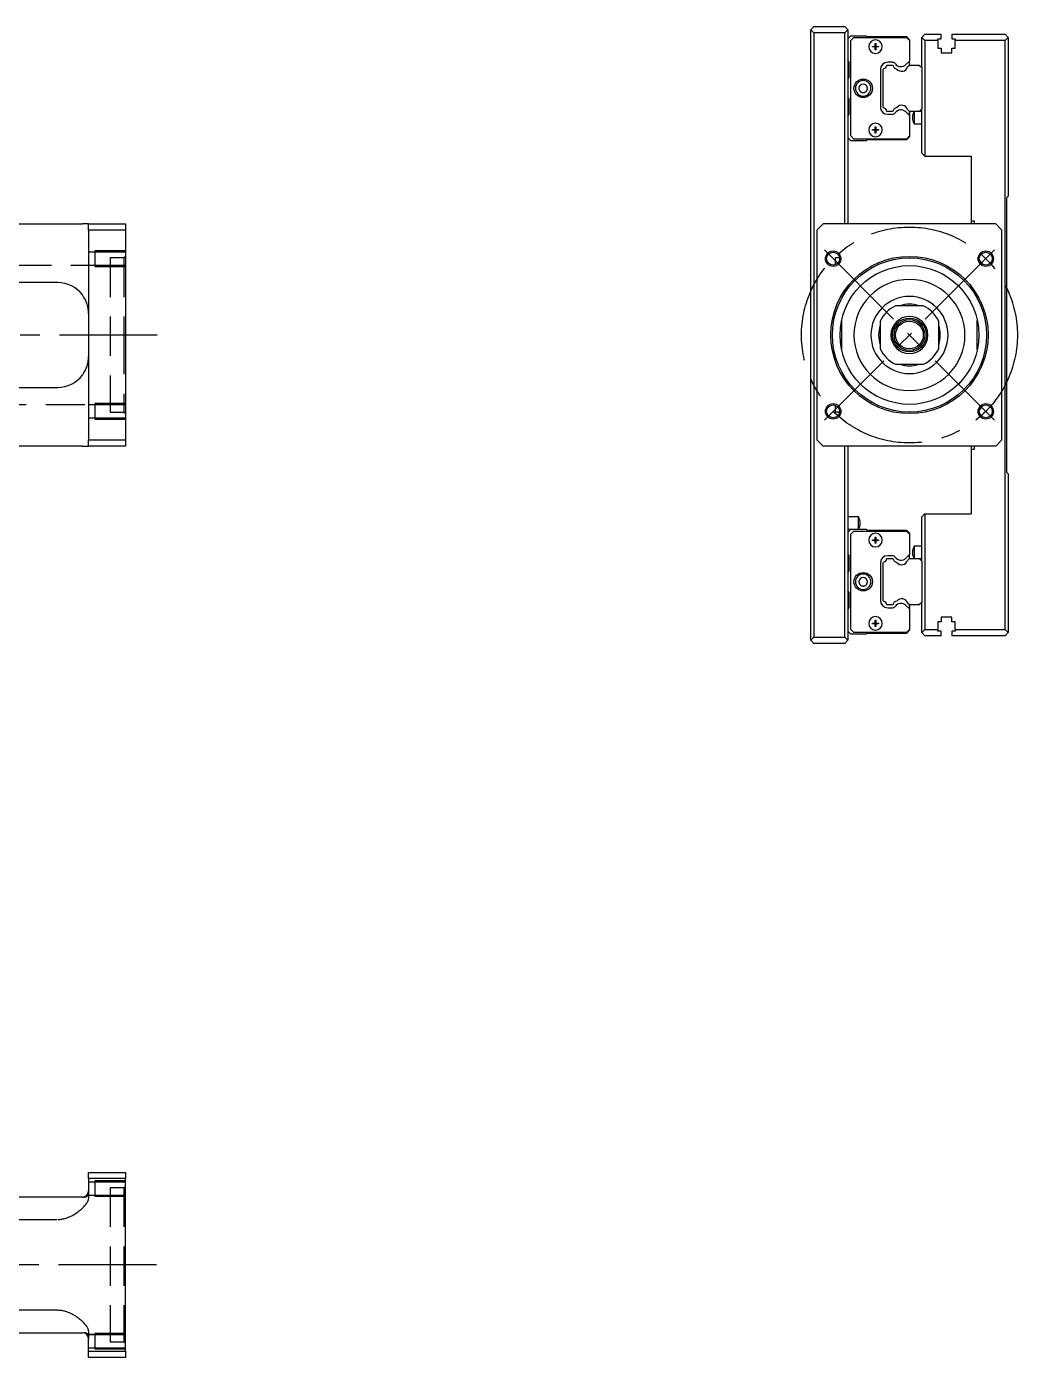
# Model space of a CAD drawing. Extents: x -41 to 914, y -394 to 111.
# Drawn here: x 592.9 to 914.2, y -331.5 to 100 of the extents above; entities that cross this region are included whole.
import ezdxf

# ---------------------------------------------------------------- set-up
doc = ezdxf.new("R2010")
doc.units = 0
doc.linetypes.add('CENTER', pattern=[50.8, 31.75, -6.35, 6.35, -6.35])
doc.linetypes.add('DASHED', pattern=[19.05, 12.7, -6.35])
doc.layers.get('0').update_dxf_attribs({"linetype": 'CONTINUOUS'})
doc.layers.add('CENTER', color=1, linetype='CENTER')

msp = doc.modelspace()

# ---------------------------------------------------------------- linework, layer by layer
at = {"color": 7, "linetype": 'CONTINUOUS'}
for p, q in [((847.21, 99), (848.21, 100)), ((848.21, 100), (858.21, 100)), ((858.21, 100), (859.21, 99)), ((848.21, 98), (847.21, 99)), ((847.21, -99), (847.21, 99)), ((858.21, 98), (848.21, 98)), ((848.21, 98), (848.21, -98)), ((858.21, 98), (859.21, 99)), ((858.21, 36), (858.21, 98)), ((859.21, 99), (859.21, 36)), ((859.21, 96), (860.21, 97)), ((860.21, 97), (865.21, 97)), ((860.21, 95.45), (861.21, 96.45)), ((860.21, 64.55), (860.21, 95.45)), ((861.21, 96.45), (878.21, 96.45)), ((865.21, 97), (865.46, 96.75)), ((865.46, 96.75), (878.21, 96.75)), ((878.21, 96.75), (879.21, 95.75)), ((878.21, 96.45), (879.21, 95.45)), ((879.21, 95.75), (879.21, 95.45)), ((879.21, 95.45), (879.21, 88.82)), ((883.21, 96.5), (884.21, 97.5)), ((883.21, 86.7), (883.21, 96.5)), ((884.21, 95.5), (883.21, 96.5)), ((884.21, 97.5), (889.51, 97.5)), ((888.36, 95.5), (884.21, 95.5)), ((884.21, 95.5), (884.21, 58)), ((888.36, 95.5), (888.36, 96)), ((888.36, 96), (889.51, 96)), ((888.36, 95.5), (888.36, 93)), ((889.51, 96), (889.51, 97.5)), ((892.91, 97.5), (910.21, 97.5)), ((892.91, 97.5), (892.91, 96)), ((892.91, 96), (894.06, 96)), ((894.06, 96), (894.06, 95.5)), ((894.06, 93), (894.06, 95.5)), ((910.21, 95.5), (894.06, 95.5)), ((910.21, 97.5), (911.21, 96.5)), ((911.21, 96.5), (910.21, 95.5)), ((910.21, -95.5), (910.21, 95.5)), ((911.21, 96.5), (911.21, 45)), ((867.21, 93.6), (868.11, 93.6)), ((867.21, 93.4), (867.21, 93.6)), ((868.11, 93.4), (867.21, 93.4)), ((868.11, 93.6), (868.11, 94.5)), ((868.11, 94.5), (868.31, 94.5)), ((868.11, 93.6), (868.21, 93.5)), ((868.11, 93.4), (868.21, 93.5)), ((868.11, 92.5), (868.11, 93.4)), ((868.31, 92.5), (868.11, 92.5)), ((868.31, 93.6), (868.21, 93.5)), ((868.31, 93.4), (868.21, 93.5)), ((868.31, 94.5), (868.31, 93.6)), ((868.31, 93.6), (869.21, 93.6)), ((869.21, 93.4), (868.31, 93.4)), ((868.31, 93.4), (868.31, 92.5)), ((869.21, 93.6), (869.21, 93.4)), ((888.36, 93), (889.51, 93)), ((889.51, 93), (889.51, 91.5)), ((889.51, 91.5), (892.91, 91.5)), ((892.91, 91.5), (892.91, 93)), ((892.91, 93), (894.06, 93)), ((859.71, 88.5), (859.21, 89)), ((859.71, 83.5), (859.71, 88.5)), ((870.71, 86.1), (870.84, 86.32)), ((871.92, 87.5), (873.79, 87.5)), ((873.74, 88.43), (872.18, 88.43)), ((879.21, 88.82), (878.08, 87.68)), ((878.62, 86.91), (879.21, 87.5)), ((879.21, 87.5), (879.21, 88.82)), ((879.21, 87.5), (882.41, 87.5)), ((882.41, 87.5), (883.21, 86.7)), ((883.21, 86.7), (883.21, 73.3)), ((859.21, 83), (859.71, 83.5)), ((869.78, 86.03), (869.78, 73.97)), ((870.71, 73.9), (870.71, 86.1)), ((862.82, 80), (862.82, 79.95)), ((862.82, 79.95), (862.82, 79.9)), ((862.82, 79.9), (862.83, 79.85)), ((862.83, 79.85), (862.83, 79.8)), ((862.83, 79.8), (862.84, 79.76)), ((862.84, 79.76), (862.85, 79.71)), ((862.85, 79.71), (862.86, 79.66)), ((862.86, 79.66), (862.87, 79.61)), ((862.87, 79.61), (862.89, 79.55)), ((862.89, 79.55), (862.91, 79.5)), ((862.91, 79.5), (862.93, 79.45)), ((862.93, 79.45), (862.96, 79.39)), ((862.96, 79.39), (862.98, 79.34)), ((862.98, 79.34), (863.01, 79.29)), ((863.01, 79.29), (863.04, 79.24)), ((863.04, 79.24), (863.08, 79.19)), ((863.08, 79.19), (863.11, 79.14)), ((863.11, 79.14), (863.15, 79.1)), ((863.15, 79.1), (863.19, 79.05)), ((863.19, 79.05), (863.23, 79.01)), ((863.23, 79.01), (863.27, 78.97)), ((863.27, 78.97), (863.32, 78.93)), ((863.32, 78.93), (863.36, 78.89)), ((863.36, 78.89), (863.41, 78.86)), ((863.41, 78.86), (863.46, 78.83)), ((863.46, 78.83), (863.51, 78.8)), ((863.51, 78.8), (863.56, 78.77)), ((863.56, 78.77), (863.61, 78.74)), ((863.61, 78.74), (863.66, 78.72)), ((863.66, 78.72), (863.72, 78.7)), ((863.72, 78.7), (863.78, 78.68)), ((863.78, 78.68), (863.83, 78.66)), ((863.83, 78.66), (863.89, 78.64)), ((863.89, 78.64), (863.95, 78.63)), ((863.95, 78.63), (864, 78.62)), ((864, 78.62), (864.06, 78.62)), ((864.06, 78.62), (864.12, 78.61)), ((864.12, 78.61), (864.18, 78.61)), ((864.18, 78.61), (864.24, 78.61)), ((864.24, 78.61), (864.3, 78.61)), ((864.3, 78.61), (864.36, 78.62)), ((864.36, 78.62), (864.41, 78.62)), ((864.41, 78.62), (864.47, 78.63)), ((864.47, 78.63), (864.53, 78.64)), ((864.53, 78.64), (864.58, 78.66)), ((864.58, 78.66), (864.64, 78.68)), ((864.64, 78.68), (864.7, 78.7)), ((864.7, 78.7), (864.75, 78.72)), ((864.75, 78.72), (864.81, 78.74)), ((864.81, 78.74), (864.86, 78.77)), ((864.86, 78.77), (864.91, 78.8)), ((864.91, 78.8), (864.96, 78.83)), ((864.96, 78.83), (865.01, 78.86)), ((865.01, 78.86), (865.06, 78.89)), ((865.06, 78.89), (865.1, 78.93)), ((865.1, 78.93), (865.15, 78.97)), ((865.15, 78.97), (865.19, 79.01)), ((865.19, 79.01), (865.23, 79.05)), ((865.23, 79.05), (865.27, 79.09)), ((865.27, 79.09), (865.3, 79.14)), ((865.3, 79.14), (865.34, 79.19)), ((865.34, 79.19), (865.37, 79.24)), ((865.37, 79.24), (865.41, 79.29)), ((865.41, 79.29), (865.44, 79.34)), ((865.44, 79.34), (865.46, 79.38)), ((865.46, 79.38), (865.48, 79.43)), ((865.48, 79.43), (865.5, 79.48)), ((865.5, 79.48), (865.52, 79.53)), ((865.52, 79.53), (865.54, 79.58)), ((865.54, 79.58), (865.55, 79.63)), ((865.55, 79.63), (865.56, 79.68)), ((865.56, 79.68), (865.58, 79.73)), ((865.58, 79.78), (865.59, 79.83)), ((865.58, 79.73), (865.58, 79.78)), ((865.59, 79.83), (865.6, 79.88)), ((865.6, 80), (865.6, 80)), ((865.6, 80), (865.6, 80)), ((865.6, 80), (865.6, 80)), ((865.6, 79.98), (865.6, 80)), ((865.6, 79.93), (865.6, 79.98)), ((865.6, 79.88), (865.6, 79.93)), ((859.71, 76.5), (859.21, 77)), ((859.71, 71.5), (859.71, 76.5)), ((870.84, 73.68), (870.71, 73.9)), ((859.21, 71), (859.71, 71.5)), ((873.79, 72.5), (871.92, 72.5)), ((872.18, 71.57), (873.74, 71.57)), ((878.08, 72.32), (879.21, 71.18)), ((879.21, 72.5), (878.62, 73.09)), ((879.21, 72.5), (878.62, 73.09)), ((879.21, 72.5), (879.21, 71.18)), ((879.21, 71.18), (879.21, 72.5)), ((882.41, 72.5), (879.21, 72.5)), ((879.21, 71.18), (879.21, 64.55)), ((880.21, 70.56), (880.21, 70.44)), ((880.71, 72.5), (880.71, 68.5)), ((883.21, 73.3), (882.41, 72.5)), ((883.21, 72.5), (882.41, 72.5)), ((883.21, 59), (883.21, 73.3)), ((867.21, 66.4), (867.21, 66.6)), ((867.21, 66.6), (868.11, 66.6)), ((868.11, 66.4), (867.21, 66.4)), ((868.11, 66.6), (868.11, 67.5)), ((868.11, 67.5), (868.31, 67.5)), ((868.11, 66.6), (868.21, 66.5)), ((868.11, 66.4), (868.21, 66.5)), ((868.11, 65.5), (868.11, 66.4)), ((868.31, 65.5), (868.11, 65.5)), ((868.31, 66.6), (868.21, 66.5)), ((868.31, 66.4), (868.21, 66.5)), ((868.31, 67.5), (868.31, 66.6)), ((868.31, 66.6), (869.21, 66.6)), ((869.21, 66.4), (868.31, 66.4)), ((868.31, 66.4), (868.31, 65.5)), ((869.21, 66.6), (869.21, 66.4)), ((880.71, 68.5), (883.21, 68.5)), ((860.21, 63), (859.21, 64)), ((861.21, 63.55), (860.21, 64.55)), ((865.21, 63), (860.21, 63)), ((878.21, 63.55), (861.21, 63.55)), ((865.46, 63.25), (865.21, 63)), ((878.21, 63.25), (865.46, 63.25)), ((879.21, 64.55), (878.21, 63.55)), ((879.21, 64.25), (878.21, 63.25)), ((879.21, 64.55), (879.21, 64.25)), ((883.21, 59), (884.21, 58)), ((884.21, 58), (899.21, 58)), ((899.21, 58), (899.21, 37)), ((910.71, 44.5), (911.21, 45)), ((910.71, 44.5), (910.71, -44.5)), ((590, 36), (611, 36)), ((613, 36), (611, 36)), ((613, 34), (613, 36)), ((613, 36), (625, 36)), ((625, 36), (625, 34)), ((851.21, 36), (849.21, 34)), ((907.21, 36), (851.21, 36)), ((899.21, 37), (899.21, 36)), ((899.21, 37), (900.21, 37)), ((900.21, 37), (900.21, 36)), ((909.21, 34), (907.21, 36)), ((613, 34), (613, -34)), ((625, 34), (613, 34)), ((625, 34), (625, -34)), ((849.21, 34), (849.21, -34)), ((909.21, -34), (909.21, 34)), ((856.55, 25), (855.21, 25)), ((855.21, 22.79), (855.21, 25)), ((902, 24), (902.21, 24)), ((902.21, 24), (902.21, 23.59)), ((603, 17), (571, 17)), ((611.14, 12.81), (611, 13)), ((611.28, 12.61), (611.14, 12.81)), ((611.41, 12.42), (611.28, 12.61)), ((611.53, 12.22), (611.41, 12.42)), ((611.69, 11.95), (611.53, 12.22)), ((611.83, 11.69), (611.69, 11.95)), ((611.97, 11.42), (611.83, 11.69)), ((612.13, 11.08), (611.97, 11.42)), ((612.28, 10.73), (612.13, 11.08)), ((612.41, 10.39), (612.28, 10.73)), ((612.53, 10.04), (612.41, 10.39)), ((612.66, 9.58), (612.53, 10.04)), ((612.77, 9.13), (612.66, 9.58)), ((612.86, 8.67), (612.77, 9.13)), ((612.92, 8.25), (612.86, 8.67)), ((883.68, 9.5), (874.74, 9.5)), ((612.96, 7.84), (612.92, 8.25)), ((612.99, 7.43), (612.96, 7.84)), ((613, 7.02), (612.99, 7.43)), ((613, 7), (613, 7.02)), ((857.21, 4.72), (857.21, -4.72)), ((869.71, 4.47), (869.71, -4.47)), ((888.71, -4.47), (888.71, 4.47)), ((901.21, -4.72), (901.21, 4.72)), ((612.86, -8.67), (612.92, -8.26)), ((612.92, -8.26), (612.96, -7.85)), ((612.96, -7.85), (612.99, -7.43)), ((612.99, -7.43), (613, -7.02)), ((613, -7.02), (613, -7)), ((611, -13), (611.14, -12.81)), ((611.14, -12.81), (611.27, -12.62)), ((611.27, -12.62), (611.4, -12.43)), ((611.4, -12.43), (611.52, -12.23)), ((611.52, -12.23), (611.68, -11.96)), ((611.68, -11.96), (611.83, -11.69)), ((611.83, -11.69), (611.97, -11.42)), ((611.97, -11.42), (612.13, -11.08)), ((612.13, -11.08), (612.27, -10.75)), ((612.27, -10.75), (612.4, -10.41)), ((612.4, -10.41), (612.52, -10.07)), ((612.52, -10.07), (612.65, -9.61)), ((612.65, -9.61), (612.77, -9.14)), ((612.77, -9.14), (612.86, -8.67)), ((874.74, -9.5), (883.68, -9.5)), ((571, -17), (603, -17)), ((855.21, -25), (855.21, -22.79)), ((856.55, -25), (855.21, -25)), ((902, -24), (902.21, -24)), ((902.21, -23.59), (902.21, -24)), ((613, -36), (613, -34)), ((613, -34), (625, -34)), ((625, -34), (625, -36)), ((849.21, -34), (851.21, -36)), ((907.21, -36), (909.21, -34)), ((611, -36), (590, -36)), ((611, -36), (613, -36)), ((625, -36), (613, -36)), ((907.21, -36), (851.21, -36)), ((858.21, -98), (858.21, -36)), ((859.21, -36), (859.21, -99)), ((899.21, -36), (899.21, -37)), ((899.21, -37), (900.21, -37)), ((899.21, -37), (899.21, -58)), ((900.21, -36), (900.21, -37)), ((911.21, -45), (910.71, -44.5)), ((911.21, -45), (911.21, -96.5)), ((862.71, -59), (859.21, -59)), ((862.71, -61), (862.71, -59)), ((884.21, -58), (883.21, -59)), ((883.21, -73.3), (883.21, -59)), ((884.21, -58), (899.21, -58)), ((884.21, -58), (884.21, -95.5)), ((859.21, -63), (860.21, -63)), ((859.21, -64), (860.21, -63)), ((860.21, -63), (865.21, -63)), ((860.21, -64.55), (861.21, -63.55)), ((860.21, -95.45), (860.21, -64.55)), ((861.21, -63.55), (878.21, -63.55)), ((862.71, -63), (862.71, -61)), ((863.21, -61.06), (863.21, -60.94)), ((865.21, -63), (865.46, -63.25)), ((865.46, -63.25), (878.21, -63.25)), ((878.21, -63.25), (879.21, -64.25)), ((878.21, -63.55), (879.21, -64.55)), ((879.21, -64.25), (879.21, -64.55)), ((879.21, -64.55), (879.21, -71.18)), ((867.21, -66.6), (867.21, -66.4)), ((867.21, -66.4), (868.11, -66.4)), ((868.11, -66.6), (867.21, -66.6)), ((868.11, -66.4), (868.11, -65.5)), ((868.11, -65.5), (868.31, -65.5)), ((868.11, -66.4), (868.21, -66.5)), ((868.11, -66.6), (868.21, -66.5)), ((868.11, -67.5), (868.11, -66.6)), ((868.31, -67.5), (868.11, -67.5)), ((868.31, -66.4), (868.21, -66.5)), ((868.31, -66.6), (868.21, -66.5)), ((868.31, -65.5), (868.31, -66.4)), ((868.31, -66.4), (869.21, -66.4)), ((869.21, -66.6), (868.31, -66.6)), ((868.31, -66.6), (868.31, -67.5)), ((869.21, -66.4), (869.21, -66.6)), ((883.21, -68.5), (880.71, -68.5)), ((880.71, -68.5), (880.71, -72.5)), ((859.71, -71.5), (859.21, -71)), ((859.71, -76.5), (859.71, -71.5)), ((871.92, -72.5), (873.79, -72.5)), ((873.74, -71.57), (872.18, -71.57)), ((879.21, -71.18), (878.08, -72.32)), ((878.62, -73.09), (879.21, -72.5)), ((879.21, -72.5), (879.21, -71.18)), ((879.21, -72.5), (882.41, -72.5)), ((880.21, -70.44), (880.21, -70.56)), ((882.41, -72.5), (883.21, -72.5)), ((882.41, -72.5), (883.21, -73.3)), ((883.21, -73.3), (883.21, -86.7)), ((859.21, -77), (859.71, -76.5)), ((869.78, -73.97), (869.78, -86.03)), ((870.71, -73.9), (870.84, -73.68)), ((870.71, -86.1), (870.71, -73.9)), ((862.82, -80), (862.82, -80.05)), ((862.82, -80.05), (862.82, -80.1)), ((862.82, -80.1), (862.83, -80.15)), ((862.83, -80.15), (862.83, -80.2)), ((862.83, -80.2), (862.84, -80.24)), ((862.84, -80.24), (862.85, -80.29)), ((862.85, -80.29), (862.86, -80.34)), ((862.86, -80.34), (862.87, -80.39)), ((862.87, -80.39), (862.89, -80.45)), ((862.89, -80.45), (862.91, -80.5)), ((862.91, -80.5), (862.93, -80.55)), ((862.93, -80.55), (862.96, -80.61)), ((862.96, -80.61), (862.98, -80.66)), ((862.98, -80.66), (863.01, -80.71)), ((863.01, -80.71), (863.04, -80.76)), ((863.04, -80.76), (863.08, -80.81)), ((863.08, -80.81), (863.11, -80.86)), ((863.11, -80.86), (863.15, -80.9)), ((863.15, -80.9), (863.19, -80.95)), ((863.19, -80.95), (863.23, -80.99)), ((863.23, -80.99), (863.27, -81.03)), ((863.27, -81.03), (863.32, -81.07)), ((863.32, -81.07), (863.36, -81.11)), ((863.36, -81.11), (863.41, -81.14)), ((863.41, -81.14), (863.46, -81.17)), ((863.46, -81.17), (863.51, -81.2)), ((863.51, -81.2), (863.56, -81.23)), ((863.56, -81.23), (863.61, -81.26)), ((863.61, -81.26), (863.66, -81.28)), ((863.66, -81.28), (863.72, -81.3)), ((863.72, -81.3), (863.78, -81.32)), ((863.78, -81.32), (863.83, -81.34)), ((863.83, -81.34), (863.89, -81.36)), ((863.89, -81.36), (863.95, -81.37)), ((863.95, -81.37), (864, -81.38)), ((864, -81.38), (864.06, -81.38)), ((864.06, -81.38), (864.12, -81.39)), ((864.12, -81.39), (864.18, -81.39)), ((864.18, -81.39), (864.24, -81.39)), ((864.24, -81.39), (864.3, -81.39)), ((864.3, -81.39), (864.36, -81.38)), ((864.36, -81.38), (864.41, -81.38)), ((864.41, -81.38), (864.47, -81.37)), ((864.47, -81.37), (864.53, -81.36)), ((864.53, -81.36), (864.58, -81.34)), ((864.58, -81.34), (864.64, -81.32)), ((864.64, -81.32), (864.7, -81.3)), ((864.7, -81.3), (864.75, -81.28)), ((864.75, -81.28), (864.81, -81.26)), ((864.81, -81.26), (864.86, -81.23)), ((864.86, -81.23), (864.91, -81.2)), ((864.91, -81.2), (864.96, -81.17)), ((864.96, -81.17), (865.01, -81.14)), ((865.01, -81.14), (865.06, -81.11)), ((865.06, -81.11), (865.1, -81.07)), ((865.1, -81.07), (865.15, -81.03)), ((865.15, -81.03), (865.19, -80.99)), ((865.19, -80.99), (865.23, -80.95)), ((865.23, -80.95), (865.27, -80.91)), ((865.27, -80.91), (865.3, -80.86)), ((865.3, -80.86), (865.34, -80.81)), ((865.34, -80.81), (865.37, -80.76)), ((865.37, -80.76), (865.41, -80.71)), ((865.41, -80.71), (865.44, -80.66)), ((865.44, -80.66), (865.46, -80.62)), ((865.46, -80.62), (865.48, -80.57)), ((865.48, -80.57), (865.5, -80.52)), ((865.5, -80.52), (865.52, -80.47)), ((865.52, -80.47), (865.54, -80.42)), ((865.54, -80.42), (865.55, -80.37)), ((865.55, -80.37), (865.56, -80.32)), ((865.56, -80.32), (865.58, -80.27)), ((865.58, -80.22), (865.59, -80.17)), ((865.58, -80.27), (865.58, -80.22)), ((865.59, -80.17), (865.6, -80.12)), ((865.6, -80), (865.6, -80)), ((865.6, -80), (865.6, -80)), ((865.6, -80), (865.6, -80)), ((865.6, -80.02), (865.6, -80)), ((865.6, -80.07), (865.6, -80.02)), ((865.6, -80.12), (865.6, -80.07)), ((859.71, -83.5), (859.21, -83)), ((859.71, -88.5), (859.71, -83.5)), ((870.84, -86.32), (870.71, -86.1)), ((859.21, -89), (859.71, -88.5)), ((873.79, -87.5), (871.92, -87.5)), ((872.18, -88.43), (873.74, -88.43)), ((878.08, -87.68), (879.21, -88.82)), ((879.21, -87.5), (878.62, -86.91)), ((879.21, -87.5), (878.62, -86.91)), ((879.21, -87.5), (879.21, -88.82)), ((879.21, -88.82), (879.21, -87.5)), ((882.41, -87.5), (879.21, -87.5)), ((879.21, -88.82), (879.21, -95.45)), ((883.21, -86.7), (882.41, -87.5)), ((883.21, -96.5), (883.21, -86.7)), ((867.21, -93.6), (867.21, -93.4)), ((867.21, -93.4), (868.11, -93.4)), ((868.11, -93.6), (867.21, -93.6)), ((868.11, -93.4), (868.11, -92.5)), ((868.11, -92.5), (868.31, -92.5)), ((868.11, -93.4), (868.21, -93.5)), ((868.11, -93.6), (868.21, -93.5)), ((868.11, -94.5), (868.11, -93.6)), ((868.31, -94.5), (868.11, -94.5)), ((868.31, -93.4), (868.21, -93.5)), ((868.31, -93.6), (868.21, -93.5)), ((868.31, -92.5), (868.31, -93.4)), ((868.31, -93.4), (869.21, -93.4)), ((869.21, -93.6), (868.31, -93.6)), ((868.31, -93.6), (868.31, -94.5)), ((869.21, -93.4), (869.21, -93.6)), ((888.36, -93), (888.36, -95.5)), ((889.51, -93), (888.36, -93)), ((889.51, -91.5), (889.51, -93)), ((892.91, -91.5), (889.51, -91.5)), ((892.91, -93), (892.91, -91.5)), ((894.06, -93), (892.91, -93)), ((894.06, -95.5), (894.06, -93)), ((847.21, -99), (848.21, -98)), ((848.21, -100), (847.21, -99)), ((848.21, -98), (858.21, -98)), ((859.21, -99), (858.21, -98)), ((859.21, -99), (858.21, -100)), ((860.21, -97), (859.21, -96)), ((861.21, -96.45), (860.21, -95.45)), ((865.21, -97), (860.21, -97)), ((878.21, -96.45), (861.21, -96.45)), ((865.46, -96.75), (865.21, -97)), ((878.21, -96.75), (865.46, -96.75)), ((879.21, -95.45), (878.21, -96.45)), ((879.21, -95.75), (878.21, -96.75)), ((879.21, -95.45), (879.21, -95.75)), ((883.21, -96.5), (884.21, -95.5)), ((884.21, -97.5), (883.21, -96.5)), ((884.21, -95.5), (888.36, -95.5)), ((889.51, -97.5), (884.21, -97.5)), ((888.36, -96), (888.36, -95.5)), ((889.51, -96), (888.36, -96)), ((889.51, -97.5), (889.51, -96)), ((894.06, -96), (892.91, -96)), ((892.91, -96), (892.91, -97.5)), ((910.21, -97.5), (892.91, -97.5)), ((894.06, -95.5), (910.21, -95.5)), ((894.06, -95.5), (894.06, -96)), ((910.21, -95.5), (911.21, -96.5)), ((911.21, -96.5), (910.21, -97.5)), ((858.21, -100), (848.21, -100)), ((613, -271.51), (625, -271.51)), ((613, -273.51), (613, -271.51)), ((625, -271.51), (625, -273.51)), ((625, -273.51), (613, -273.51)), ((613, -273.51), (613, -277.51)), ((625, -329.51), (625, -273.51)), ((611, -279.51), (590, -279.51)), ((590, -323.51), (611, -323.51)), ((613, -329.51), (613, -325.51)), ((613, -331.51), (613, -329.51)), ((613, -329.51), (625, -329.51)), ((625, -331.51), (613, -331.51)), ((625, -329.51), (625, -331.51))]:
    msp.add_line(p, q, dxfattribs=at)
at = {"color": 3, "linetype": 'DASHED'}
for p, q in [((615, 26.85), (613, 26.85)), ((625, 27.25), (615, 27.25)), ((615, 27.25), (615, 22.25)), ((625, 26.85), (615, 26.85)), ((620, 22.5), (561, 22.5)), ((613, 22.65), (615, 22.65)), ((615, 22.65), (625, 22.65)), ((615, 22.25), (625, 22.25)), ((624.5, 25), (620, 25)), ((620, 25), (620, -25)), ((625, 25.5), (624.5, 25)), ((624.5, 25), (624.5, 0)), ((610.85, 13.19), (611.03, 12.96)), ((624.5, 0), (624.5, -25)), ((611.14, -12.8), (610.87, -13.17)), ((561, -22.5), (620, -22.5)), ((615, -22.65), (613, -22.65)), ((625, -22.25), (615, -22.25)), ((615, -22.25), (615, -27.25)), ((625, -22.65), (615, -22.65)), ((620, -25), (624.5, -25)), ((624.5, -25), (625, -25.5)), ((613, -26.85), (615, -26.85)), ((615, -26.85), (625, -26.85)), ((615, -27.25), (625, -27.25)), ((615, -274.66), (613, -274.66)), ((625, -274.26), (615, -274.26)), ((615, -274.26), (615, -279.26)), ((625, -274.66), (615, -274.66)), ((625, -276.01), (624.5, -276.51)), ((611, -279.51), (611.52, -279.51)), ((611, -279.51), (611.52, -279.51)), ((611.52, -279.51), (611.52, -279.51)), ((611.52, -279.51), (611.52, -279.51)), ((612.93, -280.56), (612.97, -280.41)), ((612.97, -280.41), (612.99, -280.27)), ((612.99, -280.27), (613, -280.13)), ((613, -277.51), (613, -278.86)), ((613, -278.86), (615, -278.86)), ((613, -278.86), (613, -280.13)), ((620, -279.01), (613, -279.01)), ((615, -278.86), (625, -278.86)), ((615, -279.26), (625, -279.26)), ((624.5, -276.51), (620, -276.51)), ((620, -276.51), (620, -326.51)), ((624.5, -276.51), (624.5, -326.51)), ((608.71, -284.93), (609.07, -284.69)), ((609.07, -284.69), (609.43, -284.44)), ((609.43, -284.44), (609.77, -284.19)), ((609.77, -284.19), (610.1, -283.93)), ((610.1, -283.93), (610.42, -283.67)), ((610.42, -283.67), (610.72, -283.41)), ((610.72, -283.41), (611, -283.15)), ((611, -283.15), (611.26, -282.89)), ((611.26, -282.89), (611.51, -282.64)), ((611.51, -282.64), (611.74, -282.39)), ((611.74, -282.39), (611.96, -282.14)), ((611.96, -282.14), (612.16, -281.89)), ((612.16, -281.89), (612.34, -281.65)), ((612.34, -281.65), (612.5, -281.41)), ((612.5, -281.41), (612.65, -281.17)), ((612.65, -281.17), (612.77, -280.94)), ((612.77, -280.94), (612.87, -280.73)), ((612.87, -280.73), (612.93, -280.56)), ((571, -286.77), (603, -286.77)), ((603, -286.77), (603.33, -286.76)), ((603.33, -286.76), (603.66, -286.75)), ((603.66, -286.75), (603.99, -286.71)), ((603.99, -286.71), (604.32, -286.67)), ((604.32, -286.67), (604.66, -286.61)), ((604.66, -286.61), (604.99, -286.54)), ((604.99, -286.54), (605.32, -286.46)), ((605.32, -286.46), (605.64, -286.37)), ((605.64, -286.37), (606.05, -286.24)), ((606.05, -286.24), (606.45, -286.09)), ((606.45, -286.09), (606.83, -285.93)), ((606.83, -285.93), (607.21, -285.76)), ((607.21, -285.76), (607.58, -285.58)), ((607.58, -285.58), (607.93, -285.39)), ((607.93, -285.39), (608.33, -285.16)), ((608.33, -285.16), (608.71, -284.93)), ((603, -316.25), (571, -316.25)), ((603.33, -316.26), (603, -316.25)), ((603.66, -316.27), (603.33, -316.26)), ((603.99, -316.31), (603.66, -316.27)), ((604.32, -316.35), (603.99, -316.31)), ((604.63, -316.4), (604.32, -316.35)), ((604.94, -316.47), (604.63, -316.4)), ((605.25, -316.54), (604.94, -316.47)), ((605.55, -316.62), (605.25, -316.54)), ((605.99, -316.76), (605.55, -316.62)), ((606.42, -316.92), (605.99, -316.76)), ((606.84, -317.09), (606.42, -316.92)), ((607.25, -317.28), (606.84, -317.09)), ((607.64, -317.47), (607.25, -317.28)), ((608.02, -317.68), (607.64, -317.47)), ((608.43, -317.92), (608.02, -317.68)), ((608.83, -318.17), (608.43, -317.92)), ((609.21, -318.42), (608.83, -318.17)), ((609.57, -318.68), (609.21, -318.42)), ((609.9, -318.93), (609.57, -318.68)), ((610.23, -319.19), (609.9, -318.93)), ((610.53, -319.45), (610.23, -319.19)), ((610.82, -319.71), (610.53, -319.45)), ((611.15, -320.01), (610.82, -319.71)), ((611.45, -320.32), (611.15, -320.01)), ((611.73, -320.61), (611.45, -320.32)), ((611.52, -323.51), (611.52, -323.51)), ((611.52, -323.51), (611.52, -323.51)), ((611.98, -320.91), (611.73, -320.61)), ((612.21, -321.19), (611.98, -320.91)), ((612.41, -321.47), (612.21, -321.19)), ((612.55, -321.68), (612.41, -321.47)), ((612.66, -321.87), (612.55, -321.68)), ((612.77, -322.07), (612.66, -321.87)), ((612.85, -322.25), (612.77, -322.07)), ((612.92, -322.43), (612.85, -322.25)), ((612.96, -322.59), (612.92, -322.43)), ((612.99, -322.75), (612.96, -322.59)), ((613, -322.89), (612.99, -322.75)), ((613, -322.89), (613, -324.16)), ((613, -324.01), (620, -324.01)), ((615, -324.16), (613, -324.16)), ((613, -324.16), (613, -325.51)), ((625, -323.76), (615, -323.76)), ((615, -323.76), (615, -328.76)), ((625, -324.16), (615, -324.16)), ((620, -326.51), (624.5, -326.51)), ((624.5, -326.51), (625, -327.01)), ((613, -328.36), (615, -328.36)), ((615, -328.36), (625, -328.36)), ((615, -328.76), (625, -328.76))]:
    msp.add_line(p, q, dxfattribs=at)
at = {"color": 7, "linetype": 'CONTINUOUS'}
for centre, radius in [((864.21, 80), 3), ((854.46, 24.75), 2.1), ((903.96, 24.75), 2.1), ((879.21, 0), 25.5), ((879.21, 0), 25), ((879.21, 0), 22.5), ((879.21, 0), 5.5), ((879.21, 0), 5), ((879.21, 0), 4.5), ((854.46, -24.75), 2.1), ((903.96, -24.75), 2.1), ((864.21, -80), 3)]:
    msp.add_circle(centre, radius, dxfattribs=at)
at = {"color": 3, "linetype": 'CONTINUOUS'}
for centre in [(854.46, 24.75), (903.96, 24.75), (854.46, -24.75), (903.96, -24.75)]:
    msp.add_circle(centre, 2.5, dxfattribs=at)
at = {"color": 7, "linetype": 'CONTINUOUS'}
for centre, radius, start, end in [((868.21, 93.5), 2.2, 0, 180), ((868.21, 93.5), 2.2, 180, 0), ((872.18, 86.03), 2.4, 90, 180), ((870.28, 87.93), 1.7, 289.2262, 345.349), ((873.74, 87.43), 1, 34.7052, 90), ((875.44, 87.93), 1.7, 194.651, 260.012), ((876.45, 89.31), 2.3, 214.7598, 315), ((876.71, 87.5), 2, 218.4716, 342.8856), ((864.21, 80), 2.5, 0, 180), ((864.21, 80), 2.5, 180, 0), ((864.21, 80), 1.39, 0, 180), ((872.18, 73.97), 2.4, 180, 270), ((870.28, 72.07), 1.7, 14.651, 70.7738), ((875.44, 72.07), 1.7, 99.988, 165.349), ((876.71, 72.5), 2, 17.1144, 141.5284), ((873.74, 72.57), 1, 270, 325.2543), ((876.45, 70.69), 2.3, 44.9803, 145.2567), ((884.21, 70.56), 4, 151.0305, 180), ((884.21, 70.44), 4, 180, 208.9695), ((868.21, 66.5), 2.2, 0, 180), ((868.21, 66.5), 2.2, 180, 0), ((879.21, 0), 18, 0, 180), ((879.21, 0), 18, 0, 180), ((603, 7), 10, 36.8699, 90), ((879.21, 0), 12.5, 0, 180), ((879.21, 0), 12.5, 0, 180), ((879.21, 0), 10.5, 115.2088, 154.7912), ((879.21, 0), 10, 71.8051, 108.1949), ((879.21, 0), 10, 71.8051, 108.1949), ((879.21, 0), 10.5, 25.2088, 64.7912), ((879.21, 0), 6, 0, 180), ((879.21, 0), 18, 180, 0), ((879.21, 0), 18, 180, 0), ((879.21, 0), 12.5, 180, 0), ((879.21, 0), 12.5, 180, 0), ((879.21, 0), 10, 161.8051, 180), ((879.21, 0), 10, 161.8051, 180), ((879.21, 0), 10, 180, 198.1949), ((879.21, 0), 10, 180, 198.1949), ((879.21, 0), 6, 180, 0), ((879.21, 0), 10, 0, 18.1949), ((879.21, 0), 10, 0, 18.1949), ((879.21, 0), 10, 341.8051, 0), ((879.21, 0), 10, 341.8051, 0), ((879.21, 0), 10.5, 205.2088, 244.7912), ((879.21, 0), 10.5, 295.2088, 334.7912), ((879.21, 0), 10, 251.8051, 288.1949), ((879.21, 0), 10, 251.8051, 288.1949), ((603, -7), 10, 270, 323.1301), ((859.21, -60.94), 4, 0, 28.9695), ((859.21, -61.06), 4, 331.0305, 0), ((868.21, -66.5), 2.2, 0, 180), ((868.21, -66.5), 2.2, 180, 0), ((884.21, -70.44), 4, 151.0305, 180), ((872.18, -73.97), 2.4, 90, 180), ((870.28, -72.07), 1.7, 289.2262, 345.349), ((873.74, -72.57), 1, 34.7052, 90), ((875.44, -72.07), 1.7, 194.651, 260.012), ((876.45, -70.69), 2.3, 214.7598, 315), ((876.71, -72.5), 2, 218.4716, 342.8856), ((884.21, -70.56), 4, 180, 208.9695), ((864.21, -80), 2.5, 0, 180), ((864.21, -80), 2.5, 180, 0), ((864.21, -80), 1.39, 0, 180), ((872.18, -86.03), 2.4, 180, 270), ((875.44, -87.93), 1.7, 99.988, 165.349), ((876.71, -87.5), 2, 17.1144, 141.5284), ((870.28, -87.93), 1.7, 14.651, 70.7738), ((873.74, -87.43), 1, 270, 325.2543), ((876.45, -89.31), 2.3, 44.9803, 145.2567), ((868.21, -93.5), 2.2, 0, 180), ((868.21, -93.5), 2.2, 180, 0), ((611, -277.51), 2, 270, 0), ((611, -325.51), 2, 0, 90)]:
    msp.add_arc(centre, radius, start, end, dxfattribs=at)
at = {"color": 3, "linetype": 'DASHED'}
for centre, start, end in [((611.53, -277.51), 270, 317.4968), ((611.53, -325.51), 42.5032, 90)]:
    msp.add_arc(centre, 2, start, end, dxfattribs=at)
at = {"layer": 'CENTER', "color": 1, "linetype": 'CENTER'}
for p, q in [((906.79, 27.58), (851.63, -27.58)), ((851.63, 27.58), (906.79, -27.58)), ((635.29, 0), (-13.33, 0)), ((635.01, -301.51), (577.87, -301.51))]:
    msp.add_line(p, q, dxfattribs=at)
msp.add_circle((879.21, 0), 35, dxfattribs=at)

doc.saveas('drawing.dxf')
